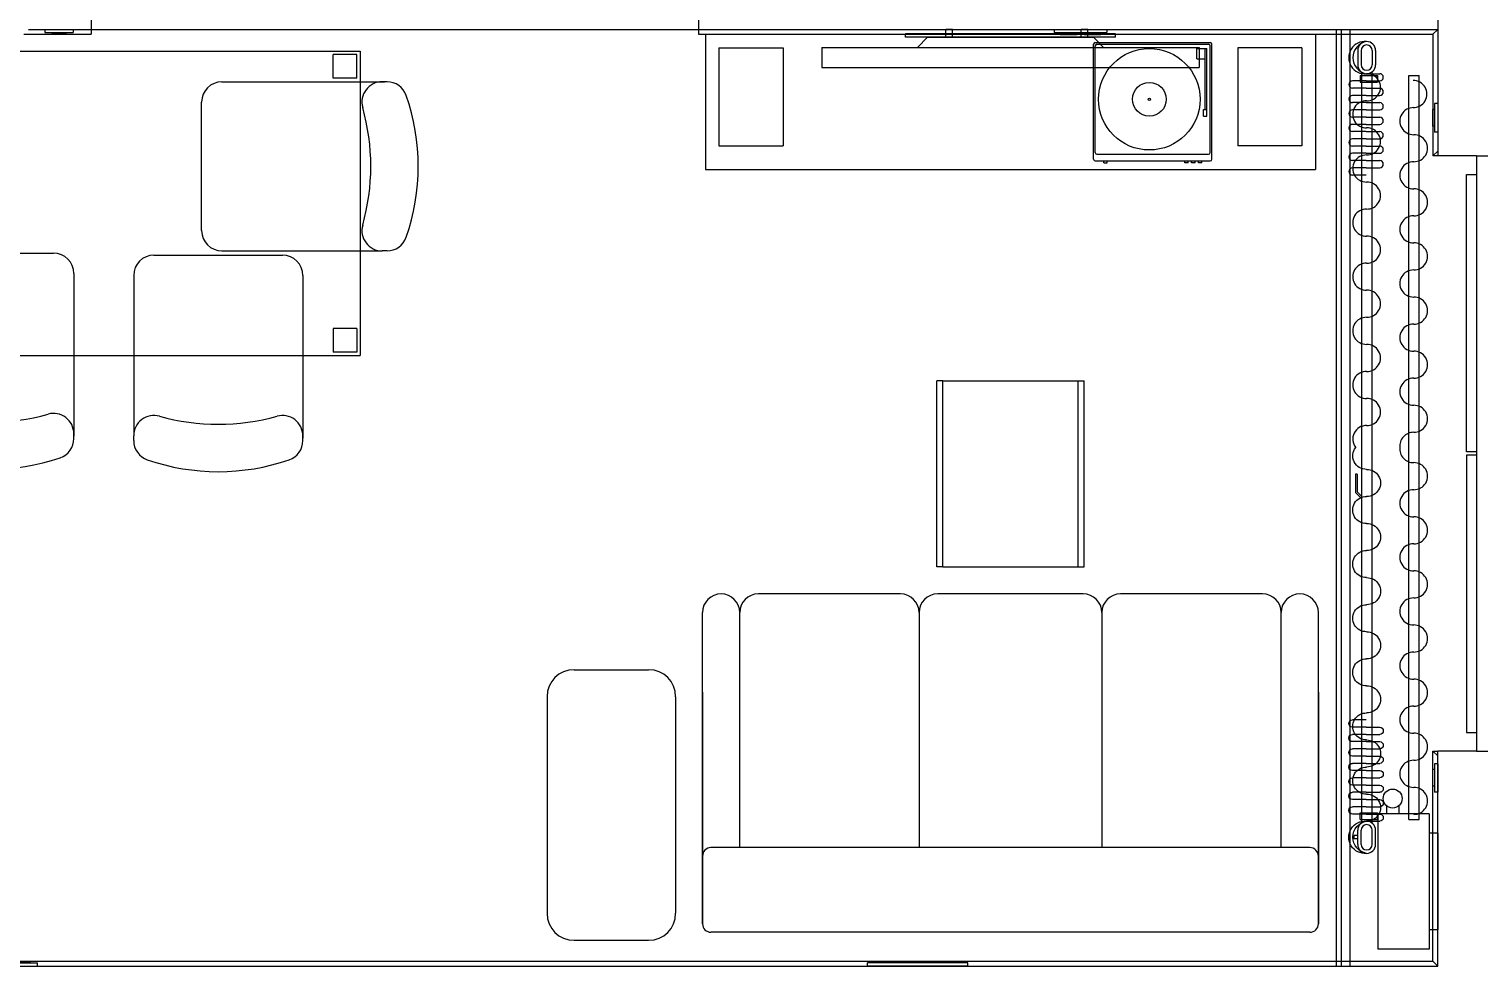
# Model space of a CAD drawing. Header units: millimetres. Extents: x 863 to 5283, y 810 to 2397.
# Drawn here: x 3382.6 to 3811.1, y 1424.7 to 1701.7 of the extents above; entities that cross this region are included whole.
import ezdxf

# ---------------------------------------------------------------- set-up
doc = ezdxf.new("R2010")
doc.units = ezdxf.units.MM
for name, color, linetype in [('Elektryka - obudowy', 253, 'Continuous'), ('Grzejniki', 12, 'Continuous'), ('Listwy', 9, 'Continuous'), ('Meble', 42, 'Continuous'), ('Okna', 7, 'Continuous'), ('Urządzenia', 183, 'Continuous'), ('Zasłony', 9, 'Continuous'), ('Ściany', 7, 'Continuous')]:
    doc.layers.add(name, color=color, linetype=linetype)

# ---------------------------------------------------------------- blocks, each defined once
blk = doc.blocks.new('Z$W@#14945')
for p, q in [((3, 176), (3, 0)), ((11, 176), (11, 0)), ((0, 88.5), (0, 170.5)), ((0, 170.5), (3, 170.5)), ((3, 88.5), (0, 88.5)), ((3, 87.5), (0, 87.5)), ((0, 87.5), (0, 5.5)), ((0, 5.5), (3, 5.5))]:
    blk.add_line(p, q)
blk = doc.blocks.new('Z$W@#8909')
for p, q in [((3, 176), (11, 176)), ((3, 0), (11, 0))]:
    blk.add_line(p, q)
blk.add_blockref('Z$W@#14945', (0, 0))
blk = doc.blocks.new('Z$W@#22813')
for p, q in [((0, 40), (0, 0)), ((0, 40), (180.3, 40)), ((180.3, 40), (180.3, 0)), ((0, 0), (180.3, 0))]:
    blk.add_line(p, q)
blk = doc.blocks.new('Z$W@#18935')
at = {"layer": 'Meble'}
for p, q in [((58.5, 100), (16.5, 100)), ((112.5, 100), (69.5, 100)), ((165.5, 100), (123.5, 100)), ((0, 2.5), (0, 94.5)), ((11, 25), (11, 94.5)), ((64, 94.5), (64, 25)), ((118, 94.5), (118, 25)), ((171, 25), (171, 94.5)), ((182, 2.5), (182, 94.5)), ((182, 2.5), (182, 94.5)), ((0, 71), (0, 2.5)), ((182, 71), (182, 2.5)), ((179.5, 25), (2.5, 25)), ((179.5, 0), (2.5, 0)), ((179.5, 0), (2.5, 0))]:
    blk.add_line(p, q, dxfattribs=at)
for centre, radius, start, end in [((5.5, 94.5), 5.5, 0, 180), ((16.5, 94.5), 5.5, 90, 180), ((58.5, 94.5), 5.5, 0, 90), ((69.5, 94.5), 5.5, 90, 180), ((112.5, 94.5), 5.5, 0, 90), ((123.5, 94.5), 5.5, 90, 180), ((165.5, 94.5), 5.5, 0, 90), ((176.5, 94.5), 5.5, 0, 180), ((2.5, 22.5), 2.5, 90, 180), ((179.5, 22.5), 2.5, 0, 90), ((2.5, 2.5), 2.5, 180, 270), ((179.5, 2.5), 2.5, 270, 0)]:
    blk.add_arc(centre, radius, start, end, dxfattribs=at)
blk = doc.blocks.new('Z$W@#16519')
for p, q in [((0, 0), (0, 55)), ((1.8, 55), (0, 55)), ((1.8, 0), (1.8, 55)), ((1.8, 55), (41.8, 55)), ((41.8, 0), (41.8, 55)), ((41.8, 0), (41.8, 55)), ((41.8, 55), (43.6, 55)), ((43.6, 0), (43.6, 55)), ((1.8, 0), (0, 0)), ((1.8, 0), (41.8, 0)), ((41.8, 0), (43.6, 0))]:
    blk.add_line(p, q)
blk = doc.blocks.new('Z$W@#22798')
for p, q in [((28.25, 6), (31.25, 9)), ((31.25, 9), (80.25, 9)), ((83.25, 6), (80.25, 9)), ((0, 6), (0, 0)), ((0, 6), (111.5, 6)), ((111.5, 6), (111.5, 0)), ((0, 0), (111.5, 0))]:
    blk.add_line(p, q)
blk = doc.blocks.new('Z$W@#6224')
for p, q in [((0, 2.3), (0, 1.3)), ((0, 2.3), (62, 2.3)), ((0, 1.3), (62, 1.3)), ((8.11, 2.3), (8.11, 0)), ((8.11, 0), (10.11, 0)), ((10.11, 2.3), (10.11, 0)), ((48.11, 2.3), (48.11, 0)), ((48.11, 0), (50.11, 0)), ((50.11, 2.3), (50.11, 0)), ((62, 2.3), (62, 1.3))]:
    blk.add_line(p, q)
blk = doc.blocks.new('Z$W@#11008')
for p, q in [((0, 29), (0, 0)), ((0, 29), (19, 29)), ((19, 29), (19, 0)), ((0, 0), (19, 0))]:
    blk.add_line(p, q)
blk = doc.blocks.new('Z$W@#32609')
for p, q in [((0, 1), (0, 35)), ((0.5, 35.5), (34.5, 35.5)), ((0.5, 3), (0.5, 34.5)), ((1, 35), (34, 35)), ((34.5, 3), (34.5, 34.5)), ((35, 1), (35, 35)), ((30.5, 33.75), (33.5, 33.75)), ((30.5, 30.75), (30.5, 33.75)), ((30.5, 30.75), (33, 30.75)), ((33, 15.75), (33, 33.75)), ((33.5, 13.75), (33.5, 33.75)), ((32.5, 13.75), (32.5, 15.75)), ((32.5, 15.75), (33.5, 15.75)), ((32.5, 13.75), (33.5, 13.75)), ((0.5, 0.5), (34.5, 0.5)), ((1, 2.5), (34, 2.5)), ((3, 0), (3, 0.5)), ((3, 0), (4, 0)), ((4, 0), (4, 0.5)), ((27, 0), (27, 0.5)), ((28, 0), (27, 0)), ((28, 0), (28, 0.5)), ((29, 0), (29, 0.5)), ((30, 0), (29, 0)), ((30, 0), (30, 0.5)), ((31, 0), (31, 0.5)), ((32, 0), (31, 0)), ((32, 0), (32, 0.5))]:
    blk.add_line(p, q)
for radius in [15, 5, 0.35]:
    blk.add_circle((16.5, 18.75), radius)
for centre, start, end in [((0.5, 35), 90, 180), ((1, 34.5), 90, 180), ((34, 34.5), 0, 90), ((34.5, 35), 0, 90), ((0.5, 1), 180, 270), ((1, 3), 180, 270), ((34, 3), 270, 0), ((34.5, 1), 270, 0)]:
    blk.add_arc(centre, 0.5, start, end)
blk = doc.blocks.new('Z$W@#19311')
for p, q in [((0, 1), (0, 0.1)), ((0, 1), (8.4, 1)), ((0, 0.1), (8.4, 0.1)), ((1.95, 0.1), (1.95, 0)), ((1.95, 0), (6.45, 0)), ((6.45, 0.1), (6.45, 0)), ((8.4, 1), (8.4, 0.1))]:
    blk.add_line(p, q)
blk = doc.blocks.new('Z$W@#3793')
for p, q in [((0, 1), (0, 0.1)), ((0, 1), (29.7, 1)), ((0, 0.1), (29.7, 0.1)), ((1.95, 0.1), (1.95, 0)), ((6.45, 0), (1.95, 0)), ((6.45, 0.1), (6.45, 0)), ((9.05, 0.1), (9.05, 0)), ((9.05, 0), (13.55, 0)), ((13.55, 0.1), (13.55, 0)), ((16.15, 0.1), (16.15, 0)), ((16.15, 0), (20.65, 0)), ((20.65, 0.1), (20.65, 0)), ((23.25, 0.1), (23.25, 0)), ((23.25, 0), (27.75, 0)), ((27.75, 0.1), (27.75, 0)), ((29.7, 1), (29.7, 0.1))]:
    blk.add_line(p, q)
blk = doc.blocks.new('Z$W@#18128')
for p, q in [((0, 1.5), (0, 0.6)), ((0, 1.5), (8.4, 1.5)), ((0, 0.6), (8.4, 0.6)), ((1.75, 0.6), (1.75, 0)), ((1.75, 0), (6.65, 0)), ((6.65, 0.6), (6.65, 0)), ((8.4, 1.5), (8.4, 0.6))]:
    blk.add_line(p, q)
blk = doc.blocks.new('Z$W@#30673')
for p, q in [((2.65, 6.3), (6.85, 6.3)), ((2.65, 5.3), (6.85, 5.3)), ((9.03, 5.15), (230.97, 5.15)), ((10, 1.75), (10, 6.85)), ((10, 6.85), (12, 6.85)), ((12, 1.75), (12, 6.85)), ((228, 1.75), (228, 6.85)), ((230, 6.85), (228, 6.85)), ((230, 1.75), (230, 6.85)), ((237.35, 6.3), (233.15, 6.3)), ((237.35, 5.3), (233.15, 5.3)), ((2.65, 2), (6.85, 2)), ((2.65, 1), (6.85, 1)), ((9.03, 2.15), (230.97, 2.15)), ((10, 1.75), (12, 1.75)), ((127.85, 0.85), (133.12, 0.85)), ((127.85, 0.85), (127.85, 0.35)), ((127.85, 0.35), (133.33, 0.35)), ((133.12, 0.85), (134.42, 2.15)), ((133.33, 0.35), (135.13, 2.15)), ((230, 1.75), (228, 1.75)), ((237.35, 2), (233.15, 2)), ((237.35, 1), (233.15, 1)), ((234.75, 1), (234.75, 0)), ((235.75, 0), (234.75, 0)), ((235.75, 1), (235.75, 0))]:
    blk.add_line(p, q)
for centre, radius, start, end in [((2.65, 3.65), 2.65, 90, 270), ((2.65, 3.65), 1.65, 90, 270), ((6.85, 3.65), 2.65, 270, 90), ((6.85, 3.65), 1.65, 270, 90), ((233.15, 3.65), 2.65, 90, 270), ((233.15, 3.65), 1.65, 90, 270), ((237.35, 3.65), 2.65, 270, 90), ((237.35, 3.65), 1.65, 270, 90)]:
    blk.add_arc(centre, radius, start, end)
blk = doc.blocks.new('Z$W@#1545')
for centre, radius, start, end in [((13.52, 4.19), 4, 358.6686, 181.3314), ((29.52, 4.19), 4, 358.6686, 181.3314), ((45.52, 4.19), 4, 358.6686, 181.3314), ((61.52, 4.19), 4, 358.6686, 181.3314), ((77.52, 4.19), 4, 358.6686, 181.3314), ((93.52, 4.19), 4, 358.6686, 181.3314), ((109.52, 4.19), 4, 358.6686, 181.3314), ((4.76, 4.81), 4.81, 188.597, 351.403), ((21.52, 4), 4, 178.6686, 1.3314), ((37.52, 4), 4, 178.6686, 1.3314), ((53.52, 4), 4, 178.6686, 1.3314), ((69.52, 4), 4, 178.6686, 1.3314), ((85.52, 4), 4, 178.6686, 1.3314), ((101.52, 4), 4, 178.6686, 1.3314), ((117.52, 4), 4, 178.6686, 308.3019)]:
    blk.add_arc(centre, radius, start, end)
blk = doc.blocks.new('Z$W@#17338')
for p, q in [((9.52, 5.1), (9.52, 9.13)), ((11.66, 5.1), (11.66, 9.13)), ((13.8, 5.1), (13.8, 9.13)), ((15.94, 5.1), (15.94, 9.13)), ((18.08, 5.1), (18.08, 9.13)), ((20.22, 5.1), (20.22, 9.13)), ((22.36, 5.1), (22.36, 9.13)), ((24.5, 5.1), (24.5, 9.13)), ((26.64, 5.1), (26.64, 9.13)), ((28.78, 5.1), (28.78, 9.13)), ((30.92, 5.1), (30.92, 9.13)), ((33.06, 5.1), (33.06, 9.13)), ((35.2, 5.1), (35.2, 9.13)), ((37.34, 5.1), (37.34, 9.13)), ((11.66, 5.1), (11.66, 1.07)), ((13.8, 5.1), (13.8, 1.07)), ((15.94, 5.1), (15.94, 1.07)), ((18.08, 5.1), (18.08, 1.07)), ((20.22, 5.1), (20.22, 1.07)), ((22.36, 5.1), (22.36, 1.07)), ((24.5, 5.1), (24.5, 1.07)), ((26.64, 5.1), (26.64, 1.07)), ((28.78, 5.1), (28.78, 1.07)), ((30.92, 5.1), (30.92, 1.07)), ((33.06, 5.1), (33.06, 1.07)), ((35.2, 5.1), (35.2, 1.07)), ((37.34, 5.1), (37.34, 1.07)), ((39.48, 5.1), (39.48, 1.07))]:
    blk.add_line(p, q)
for centre, radius, start, end in [((10.59, 9.13), 1.07, 0, 180), ((14.87, 9.13), 1.07, 0, 180), ((19.15, 9.13), 1.07, 0, 180), ((23.43, 9.13), 1.07, 0, 180), ((27.71, 9.13), 1.07, 0, 180), ((31.99, 9.13), 1.07, 0, 180), ((36.27, 9.13), 1.07, 0, 180), ((4.78, 4.78), 4.78, 174.2123, 5.7877), ((12.73, 1.07), 1.07, 180, 0), ((17.01, 1.07), 1.07, 180, 0), ((21.29, 1.07), 1.07, 180, 0), ((25.57, 1.07), 1.07, 180, 0), ((29.85, 1.07), 1.07, 180, 0), ((34.13, 1.07), 1.07, 180, 0), ((38.41, 1.07), 1.07, 180, 0)]:
    blk.add_arc(centre, radius, start, end)
blk = doc.blocks.new('Z$W@#16075')
for name, p in [('Z$W@#17338', (0, 0)), ('Z$W@#1545', (0.02, 1.17)), ('Z$W@#30673', (0.02, 1.62))]:
    blk.add_blockref(name, p)
at = {"xscale": -0.9999999999999996}
for name, p in [('Z$W@#1545', (240.02, 1.17)), ('Z$W@#17338', (240.05, 0))]:
    blk.add_blockref(name, p, dxfattribs=at)
blk = doc.blocks.new('Z$W@#3389')
for p, q in [((0, 5.5), (220, 5.5)), ((0, 5.5), (0, 2.5)), ((220, 5.5), (220, 2.5)), ((0, 2.5), (220, 2.5))]:
    blk.add_line(p, q)
for centre, start, end in [((13.52, 4.19), 358.6686, 181.3314), ((29.52, 4.19), 358.6686, 181.3314), ((45.52, 4.19), 358.6686, 181.3314), ((61.52, 4.19), 358.6686, 181.3314), ((77.52, 4.19), 358.6686, 181.3314), ((93.52, 4.19), 358.6686, 181.3314), ((109.52, 4.19), 83.1113, 181.3314), ((110.48, 4.19), 358.6686, 96.8887), ((126.48, 4.19), 358.6686, 181.3314), ((142.48, 4.19), 358.6686, 181.3314), ((158.48, 4.19), 358.6686, 181.3314), ((174.48, 4.19), 358.6686, 181.3314), ((190.48, 4.19), 358.6686, 181.3314), ((206.48, 4.19), 358.6686, 181.3314), ((5.52, 4), 178.6686, 1.3314), ((21.52, 4), 178.6686, 1.3314), ((37.52, 4), 178.6686, 1.3314), ((53.52, 4), 178.6686, 1.3314), ((69.52, 4), 178.6686, 1.3314), ((85.52, 4), 178.6686, 1.3314), ((101.52, 4), 178.6686, 1.3314), ((118.48, 4), 178.6686, 1.3314), ((134.48, 4), 178.6686, 1.3314), ((150.48, 4), 178.6686, 1.3314), ((166.48, 4), 178.6686, 1.3314), ((182.48, 4), 178.6686, 1.3314), ((198.48, 4), 178.6686, 1.3314), ((214.48, 4.19), 178.6686, 1.3314)]:
    blk.add_arc(centre, 4, start, end)
blk = doc.blocks.new('Z$W@#11635')
for p, q in [((15.2, 40), (0, 40)), ((0, 40), (0, 0)), ((2.6, 42.36), (2.6, 40)), ((6.2, 42.36), (6.2, 40)), ((15.2, 40), (15.2, 0)), ((17.7, 34.3), (15.2, 34.3)), ((17.7, 34.3), (17.7, 5.7)), ((17.7, 5.7), (15.2, 5.7)), ((15.2, 0), (0, 0))]:
    blk.add_line(p, q)
blk.add_circle((4.4, 44.5), 2.8)
blk = doc.blocks.new('Z$W@#16244')
for p, q in [((0, 1.5), (0, 0.6)), ((0, 1.5), (15.5, 1.5)), ((0, 0.6), (15.5, 0.6)), ((1.75, 0.6), (1.75, 0)), ((1.75, 0), (6.65, 0)), ((6.65, 0.6), (6.65, 0)), ((8.85, 0.6), (8.85, 0)), ((8.85, 0), (13.75, 0)), ((13.75, 0.6), (13.75, 0)), ((15.5, 1.5), (15.5, 0.6))]:
    blk.add_line(p, q)
blk = doc.blocks.new('Z$W@#18467')
for p, q in [((0, 90), (0, 0)), ((0, 90), (160, 90)), ((160, 90), (160, 0)), ((1, 89), (8, 89)), ((1, 82), (1, 89)), ((8, 82), (8, 89)), ((159, 89), (152, 89)), ((152, 82), (152, 89)), ((159, 82), (159, 89)), ((1, 82), (8, 82)), ((159, 82), (152, 82)), ((1, 8), (1, 1)), ((1, 8), (8, 8)), ((8, 8), (8, 1)), ((152, 8), (152, 1)), ((159, 8), (152, 8)), ((159, 8), (159, 1)), ((0, 0), (160, 0)), ((1, 1), (8, 1)), ((159, 1), (152, 1))]:
    blk.add_line(p, q)
blk = doc.blocks.new('Z$W@#6334')
for p, q in [((6, 64), (44, 64)), ((0, 58), (0, 10.63)), ((50, 58), (50, 9.91)), ((0, 9.2), (0, 10.63)), ((50, 9.2), (50, 10.63))]:
    blk.add_line(p, q)
for centre, radius, start, end in [((6, 58), 6, 90, 180), ((44, 58), 6, 0, 90), ((6, 10.63), 6, 74.2507, 180), ((25, 78), 64, 254.2507, 285.7493), ((44, 10.63), 6, 0, 105.7493), ((6, 9.2), 6, 180, 250.8777), ((44, 9.2), 6, 289.1223, 0), ((25, 64), 64, 250.8777, 289.1223)]:
    blk.add_arc(centre, radius, start, end)
blk = doc.blocks.new('Z$W@#16758')
for p, q in [((8, 80), (30, 80)), ((0, 72), (0, 8)), ((38, 72), (38, 8)), ((8, 0), (30, 0))]:
    blk.add_line(p, q)
for centre, start, end in [((8, 72), 90, 180), ((30, 72), 0, 90), ((8, 8), 180, 270), ((30, 8), 270, 0)]:
    blk.add_arc(centre, 8, start, end)

msp = doc.modelspace()

# ---------------------------------------------------------------- linework, layer by layer
at = {"layer": 'Listwy'}
for p, q in [((3401.01, 1701.617), (3401.01, 1700.217)), ((3580.51, 1701.617), (3580.51, 1700.217)), ((3797.51, 1700.217), (3798.91, 1701.617)), ((3381.11, 1700.217), (3401.01, 1700.217)), ((3580.51, 1700.217), (3797.51, 1700.217)), ((3797.51, 1700.217), (3797.51, 1664.267)), ((3797.51, 1664.267), (3798.91, 1665.667)), ((3798.91, 1664.267), (3797.51, 1664.267)), ((3797.51, 1426.117), (3797.51, 1488.267)), ((3797.51, 1488.267), (3798.91, 1488.267)), ((3797.51, 1488.267), (3798.91, 1486.867)), ((3315.21, 1426.117), (3797.51, 1426.117)), ((3798.91, 1424.717), (3797.51, 1426.117))]:
    msp.add_line(p, q, dxfattribs=at)
at = {"layer": 'Ściany'}
for p, q in [((3798.91, 1792.917), (3798.91, 1664.267)), ((3401.01, 1714.617), (3401.01, 1701.617)), ((3580.51, 1714.617), (3580.51, 1701.617)), ((3382.51, 1701.617), (3400.51, 1701.617)), ((3400.51, 1701.617), (3580.51, 1701.617)), ((3580.51, 1701.617), (3798.91, 1701.617)), ((3768.91, 1701.617), (3768.91, 1424.717)), ((3770.41, 1701.617), (3770.41, 1424.717)), ((3772.91, 1701.617), (3772.91, 1424.717)), ((3810.41, 1664.267), (3798.91, 1664.267)), ((3798.91, 1424.717), (3798.91, 1488.267)), ((3810.41, 1488.267), (3798.91, 1488.267)), ((3316.61, 1424.717), (3798.91, 1424.717))]:
    msp.add_line(p, q, dxfattribs=at)

# ---------------------------------------------------------------- block references
at = {"layer": 'Elektryka - obudowy'}
for name, p in [('Z$W@#19311', (3387.31, 1700.617)), ('Z$W@#16244', (3685.61, 1700.117))]:
    msp.add_blockref(name, p, dxfattribs=at)
for name, p, rotation in [('Z$W@#18128', (3797.41, 1679.676), -90.00000000000001), ('Z$W@#18128', (3797.41, 1484.517), -90.00000000000001), ('Z$W@#3793', (3660.11, 1425.717), 180)]:
    msp.add_blockref(name, p, dxfattribs=dict(at, rotation=rotation))
at = {"layer": 'Elektryka - obudowy', "xscale": -1, "rotation": -180}
msp.add_blockref('Z$W@#19311', (3376.71, 1425.717), dxfattribs=at)
at = {"layer": 'Grzejniki'}
msp.add_blockref('Z$W@#11635', (3781.21, 1429.717), dxfattribs=at)
at = {"layer": 'Meble'}
for name, p in [('Z$W@#22813', (3582.51, 1660.217)), ('Z$W@#18467', (3320.51, 1605.231)), ('Z$W@#6334', (3345.892, 1571.465)), ('Z$W@#6334', (3413.565, 1570.865)), ('Z$W@#16519', (3650.86, 1542.717)), ('Z$W@#18935', (3581.66, 1434.717)), ('Z$W@#16758', (3535.721, 1432.317))]:
    msp.add_blockref(name, p, dxfattribs=at)
at = {"layer": 'Meble', "rotation": 90}
msp.add_blockref('Z$W@#6334', (3497.642, 1636.136), dxfattribs=at)
at = {"layer": 'Okna'}
msp.add_blockref('Z$W@#8909', (3807.41, 1488.267), dxfattribs=at)
at = {"layer": 'Urządzenia', "rotation": 180}
msp.add_blockref('Z$W@#6224', (3703.66, 1701.617), dxfattribs=at)
at = {"layer": 'Urządzenia'}
for name, p in [('Z$W@#22798', (3616.91, 1690.317)), ('Z$W@#32609', (3697.207, 1662.217)), ('Z$W@#11008', (3586.51, 1667.217))]:
    msp.add_blockref(name, p, dxfattribs=at)
at = {"layer": 'Urządzenia', "xscale": -1}
msp.add_blockref('Z$W@#11008', (3758.81, 1667.217), dxfattribs=at)
at = {"layer": 'Zasłony'}
for name, p, rotation in [('Z$W@#16075', (3772.643, 1698.042), -90.00000000000001), ('Z$W@#3389', (3795.91, 1468.017), 90)]:
    msp.add_blockref(name, p, dxfattribs=dict(at, rotation=rotation))

doc.saveas('drawing.dxf')
